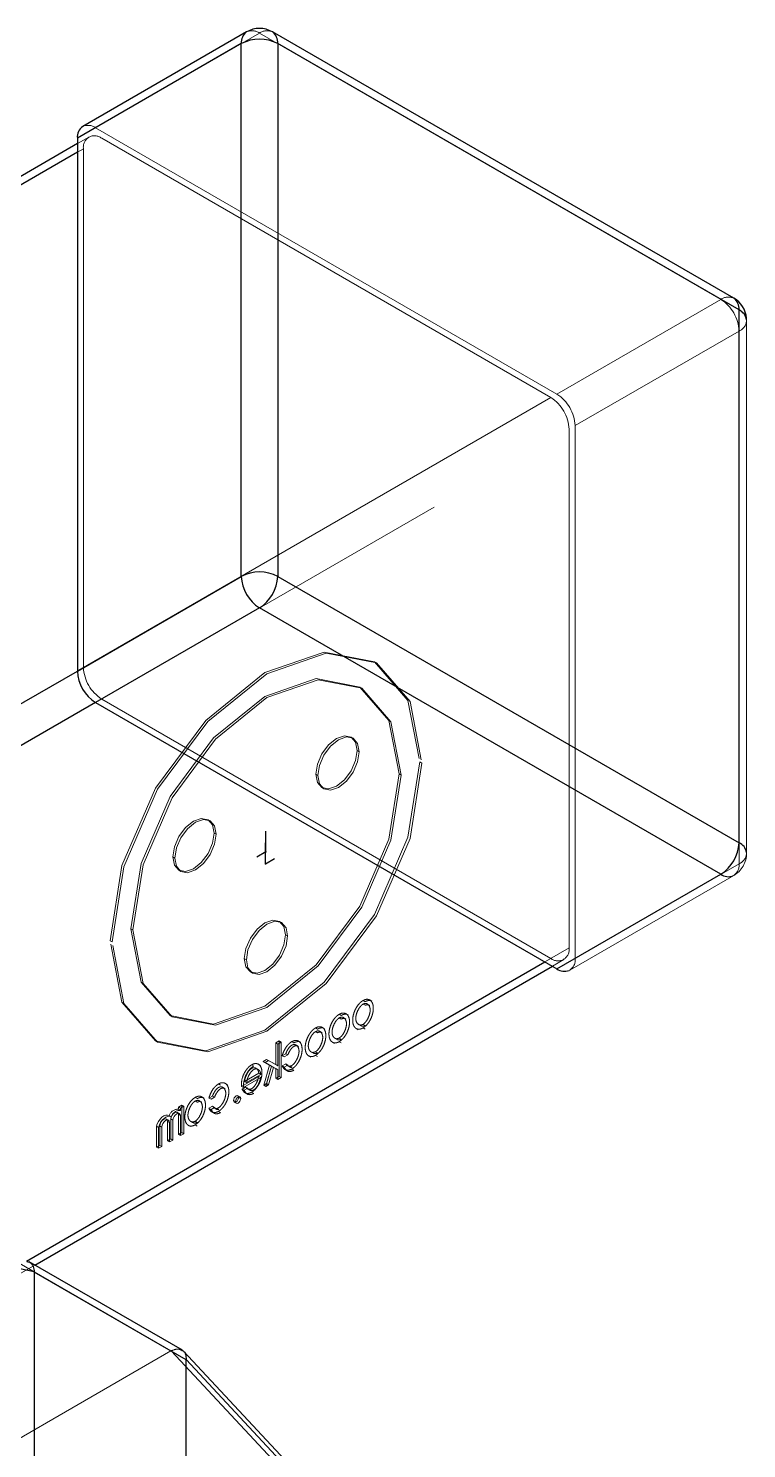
# Model space of a CAD drawing. Header units: millimetres. Extents: x 0 to 841, y 0 to 2287.
# Drawn here: x 589.044 to 590.717, y 245.657 to 248.966 of the extents above; entities that cross this region are included whole.
import ezdxf

# ---------------------------------------------------------------- set-up
doc = ezdxf.new("R2010")
doc.units = ezdxf.units.MM
doc.header["$PDSIZE"] = -1
doc.linetypes.add('HIDDEN', pattern=[1.905, 1.27, -0.635])

msp = doc.modelspace()

# ---------------------------------------------------------------- linework, layer by layer
at = {"color": 7, "linetype": 'Continuous', "lineweight": 25}
for p, q in [((589.5521, 248.9577), (589.1702, 248.7372)), ((590.6869, 248.3372), (589.6121, 248.9577)), ((589.5396, 248.9302), (589.1578, 248.7098)), ((589.5396, 247.6891), (589.5396, 248.9302)), ((589.6245, 248.9302), (589.6245, 247.6891)), ((590.6993, 248.3097), (589.6245, 248.9302)), ((589.1578, 248.7098), (589.1578, 247.4686)), ((589.1578, 248.6771), (587.7577, 247.8689)), ((589.1578, 248.6974), (587.7701, 247.8963)), ((590.6993, 247.0686), (590.6993, 248.3097)), ((589.1578, 247.4686), (589.5396, 247.6891)), ((589.6245, 247.6891), (590.6993, 247.0686)), ((589.5821, 247.6156), (589.2002, 247.3951)), ((590.6569, 246.9951), (589.5821, 247.6156)), ((587.7577, 246.6604), (589.1578, 247.4686)), ((589.2002, 247.3951), (587.8001, 246.5869)), ((589.2002, 247.3951), (590.275, 246.7747)), ((590.275, 246.7747), (590.6569, 246.9951)), ((589.0395, 246.0941), (590.2467, 246.791)), ((589.0583, 246.0847), (590.2643, 246.7809)), ((589.0573, 246.0691), (588.5004, 246.1813)), ((589.4023, 245.8861), (589.0451, 246.0923)), ((589.0574, 246.0683), (589.0574, 241.2507)), ((589.4109, 245.8642), (589.0574, 246.0683)), ((589.7187, 245.5479), (589.4047, 245.8844)), ((589.4109, 245.5835), (589.4109, 245.8642)), ((589.7027, 245.5522), (589.411, 245.8648))]:
    msp.add_line(p, q, dxfattribs=at)
at = {"color": 7, "linetype": 'HIDDEN', "lineweight": 18}
for p, q in [((589.2002, 248.7343), (589.5821, 248.9547)), ((589.5821, 248.9547), (590.6569, 248.3342)), ((587.8001, 247.8934), (589.2144, 248.7098)), ((589.1844, 248.7127), (589.1578, 248.6974)), ((590.275, 248.1138), (589.2002, 248.7343)), ((589.2144, 248.7098), (590.2609, 248.1056)), ((589.1719, 248.6853), (589.1578, 248.6771)), ((589.1719, 247.4768), (589.1719, 248.6853)), ((590.6569, 248.3342), (590.275, 248.1138)), ((590.7169, 248.2852), (590.7166, 248.2907)), ((590.7169, 247.0441), (590.7169, 248.2852)), ((590.3174, 248.0403), (590.6993, 248.2607)), ((590.6993, 248.2607), (590.6993, 247.0196)), ((590.2609, 248.1056), (588.8467, 247.2892)), ((588.8891, 247.2157), (590.3033, 248.0321)), ((590.3033, 246.8237), (590.3033, 248.0321)), ((590.3174, 246.7992), (590.3174, 248.0403)), ((589.8545, 247.4875), (589.8497, 247.4902)), ((589.1578, 247.4686), (589.1719, 247.4768)), ((589.8205, 247.4286), (589.8157, 247.4313)), ((589.2144, 247.4033), (589.2002, 247.3951)), ((589.2144, 247.4033), (590.2609, 246.7992)), ((589.8001, 247.3119), (589.7953, 247.3146)), ((589.8094, 247.2835), (589.8142, 247.2807)), ((589.9553, 247.2567), (589.9601, 247.254)), ((589.7132, 247.228), (589.718, 247.2252)), ((589.9073, 247.229), (589.9121, 247.2262)), ((589.7273, 247.1969), (589.7321, 247.1941)), ((589.467, 247.1196), (589.4621, 247.1223)), ((589.4762, 247.0912), (589.481, 247.0884)), ((589.3801, 247.0357), (589.3849, 247.0329)), ((589.3941, 247.0045), (589.399, 247.0018)), ((590.305, 246.7717), (590.6869, 246.9921)), ((590.6993, 247.0196), (590.3174, 246.7992)), ((589.2822, 246.8681), (589.287, 246.8653)), ((589.6335, 246.8826), (589.6287, 246.8853)), ((590.3033, 246.8237), (588.8891, 246.0073)), ((589.2341, 246.8404), (589.2389, 246.8376)), ((589.6428, 246.8542), (589.6476, 246.8514)), ((589.5466, 246.7987), (589.5514, 246.7959)), ((590.2467, 246.791), (590.2609, 246.7992)), ((590.2643, 246.7809), (590.2909, 246.7962)), ((589.5607, 246.7676), (589.5655, 246.7648)), ((589.8232, 246.7009), (589.828, 246.6981)), ((589.8232, 246.6926), (589.828, 246.6898)), ((589.8388, 246.6897), (589.8339, 246.6925)), ((589.8438, 246.6994), (589.8389, 246.7022)), ((589.3737, 246.6657), (589.3785, 246.663)), ((589.7679, 246.669), (589.7727, 246.6662)), ((589.7679, 246.6607), (589.7727, 246.6579)), ((589.7835, 246.6578), (589.7787, 246.6606)), ((589.7885, 246.6675), (589.7836, 246.6703)), ((589.7126, 246.6371), (589.7174, 246.6343)), ((589.7126, 246.6287), (589.7174, 246.626)), ((589.7282, 246.6259), (589.7234, 246.6286)), ((589.7332, 246.6356), (589.7284, 246.6383)), ((589.8074, 246.6358), (589.8122, 246.633)), ((589.8124, 246.6455), (589.8172, 246.6427)), ((589.8232, 246.6454), (589.828, 246.6426)), ((589.8232, 246.6371), (589.828, 246.6343)), ((589.3397, 246.6069), (589.3445, 246.6041)), ((589.6277, 246.6069), (589.6198, 246.6023)), ((589.6198, 246.6023), (589.6198, 246.5516)), ((589.6198, 246.6023), (589.6246, 246.5996)), ((589.6325, 246.6041), (589.6246, 246.5996)), ((589.6246, 246.5996), (589.6246, 246.5488)), ((589.6277, 246.5242), (589.6277, 246.6069)), ((589.6277, 246.6069), (589.6325, 246.6041)), ((589.6325, 246.5215), (589.6325, 246.6041)), ((589.6573, 246.6052), (589.6621, 246.6024)), ((589.6728, 246.594), (589.668, 246.5968)), ((589.6779, 246.6036), (589.6731, 246.6064)), ((589.7521, 246.6039), (589.7569, 246.6011)), ((589.7571, 246.6136), (589.7619, 246.6108)), ((589.7679, 246.6135), (589.7727, 246.6107)), ((589.7679, 246.6051), (589.7727, 246.6024)), ((589.5986, 246.5639), (589.5906, 246.5592)), ((589.6055, 246.5506), (589.5906, 246.5592)), ((589.5906, 246.5592), (589.5954, 246.5565)), ((589.6034, 246.5611), (589.5954, 246.5565)), ((589.6198, 246.5516), (589.5986, 246.5639)), ((589.5986, 246.5639), (589.6034, 246.5611)), ((589.6246, 246.5488), (589.6034, 246.5611)), ((589.6432, 246.5769), (589.6349, 246.5722)), ((589.6349, 246.5722), (589.6398, 246.5694)), ((589.648, 246.5742), (589.6398, 246.5694)), ((589.6432, 246.5769), (589.648, 246.5742)), ((589.6968, 246.572), (589.7016, 246.5692)), ((589.7018, 246.5817), (589.7066, 246.5789)), ((589.7126, 246.5815), (589.7174, 246.5788)), ((589.7126, 246.5732), (589.7174, 246.5704)), ((589.5805, 246.5318), (589.5472, 246.5126)), ((589.5853, 246.529), (589.552, 246.5098)), ((589.5638, 246.5512), (589.5686, 246.5484)), ((589.5724, 246.5435), (589.5711, 246.5443)), ((589.5759, 246.5415), (589.5756, 246.5417)), ((589.5844, 246.5497), (589.5796, 246.5525)), ((589.5805, 246.5318), (589.5853, 246.529)), ((589.6055, 246.5506), (589.5919, 246.5036)), ((589.6102, 246.5479), (589.5954, 246.5565)), ((589.6103, 246.5478), (589.5967, 246.5008)), ((589.5986, 246.5074), (589.6102, 246.5479)), ((589.6034, 246.5046), (589.615, 246.5451)), ((589.6055, 246.5506), (589.6102, 246.5479)), ((589.6198, 246.5423), (589.6102, 246.5479)), ((589.6102, 246.5479), (589.615, 246.5451)), ((589.6246, 246.5396), (589.615, 246.5451)), ((589.6198, 246.5516), (589.6246, 246.5488)), ((589.6198, 246.5423), (589.6198, 246.5197)), ((589.6198, 246.5423), (589.6246, 246.5396)), ((589.6246, 246.5396), (589.6246, 246.5169)), ((589.6432, 246.5532), (589.6349, 246.5485)), ((589.6349, 246.5485), (589.6398, 246.5457)), ((589.648, 246.5504), (589.6398, 246.5457)), ((589.6425, 246.5395), (589.6473, 246.5367)), ((589.6432, 246.5532), (589.648, 246.5504)), ((589.6531, 246.5481), (589.6579, 246.5454)), ((589.6573, 246.5413), (589.6621, 246.5385)), ((589.4866, 246.5066), (589.4914, 246.5038)), ((589.5021, 246.4955), (589.4973, 246.4982)), ((589.5072, 246.5051), (589.5024, 246.5079)), ((589.5802, 246.5242), (589.54, 246.501)), ((589.54, 246.501), (589.5448, 246.4982)), ((589.5497, 246.4993), (589.5415, 246.4945)), ((589.5415, 246.4945), (589.5463, 246.4918)), ((589.585, 246.5214), (589.5448, 246.4982)), ((589.5545, 246.4965), (589.5463, 246.4918)), ((589.5472, 246.5126), (589.552, 246.5098)), ((589.5497, 246.4993), (589.5545, 246.4965)), ((589.5587, 246.4941), (589.5636, 246.4913)), ((589.5802, 246.5242), (589.585, 246.5214)), ((589.5919, 246.5036), (589.5986, 246.5074)), ((589.5919, 246.5036), (589.5967, 246.5008)), ((589.5967, 246.5008), (589.6034, 246.5046)), ((589.5986, 246.5074), (589.6034, 246.5046)), ((589.6198, 246.5197), (589.6277, 246.5242)), ((589.6198, 246.5197), (589.6246, 246.5169)), ((589.6246, 246.5169), (589.6325, 246.5215)), ((589.6277, 246.5242), (589.6325, 246.5215)), ((589.4322, 246.4752), (589.437, 246.4724)), ((589.4322, 246.4669), (589.437, 246.4641)), ((589.4478, 246.464), (589.443, 246.4668)), ((589.4528, 246.4737), (589.448, 246.4765)), ((589.4725, 246.4784), (589.4643, 246.4737)), ((589.4643, 246.4737), (589.4691, 246.4709)), ((589.4773, 246.4756), (589.4691, 246.4709)), ((589.4725, 246.4784), (589.4773, 246.4756)), ((589.5214, 246.4684), (589.5262, 246.4656)), ((589.5232, 246.4645), (589.528, 246.4617)), ((589.5365, 246.4764), (589.5317, 246.4792)), ((589.5334, 246.4753), (589.5382, 246.4725)), ((589.549, 246.4856), (589.5538, 246.4828)), ((589.5638, 246.4873), (589.5686, 246.4846)), ((589.3757, 246.4303), (589.3709, 246.4331)), ((589.3715, 246.4327), (589.3763, 246.43)), ((589.3956, 246.4373), (589.3907, 246.4401)), ((589.4012, 246.4573), (589.3933, 246.4528)), ((589.3933, 246.4528), (589.3933, 246.4477)), ((589.3933, 246.4528), (589.3982, 246.45)), ((589.3933, 246.4477), (589.3982, 246.445)), ((589.3933, 246.3889), (589.3933, 246.4355)), ((589.3933, 246.4355), (589.3982, 246.4328)), ((589.406, 246.4545), (589.3982, 246.45)), ((589.3982, 246.45), (589.3982, 246.445)), ((589.3982, 246.3862), (589.3982, 246.4328)), ((589.4012, 246.4573), (589.4012, 246.3934)), ((589.4012, 246.4573), (589.406, 246.4545)), ((589.406, 246.4545), (589.406, 246.3907)), ((589.4725, 246.4547), (589.4643, 246.45)), ((589.4643, 246.45), (589.4691, 246.4472)), ((589.4773, 246.4519), (589.4691, 246.4472)), ((589.4718, 246.441), (589.4766, 246.4382)), ((589.4725, 246.4547), (589.4773, 246.4519)), ((589.4824, 246.4496), (589.4872, 246.4468)), ((589.4866, 246.4428), (589.4914, 246.44)), ((589.3422, 246.3594), (589.3422, 246.4079)), ((589.3422, 246.4079), (589.347, 246.4051)), ((589.347, 246.3567), (589.347, 246.4051)), ((589.3495, 246.3636), (589.3495, 246.4088)), ((589.3495, 246.4088), (589.3543, 246.406)), ((589.3543, 246.3608), (589.3543, 246.406)), ((589.3699, 246.4218), (589.3651, 246.4246)), ((589.3677, 246.3742), (589.3677, 246.4193)), ((589.3677, 246.4193), (589.3725, 246.4165)), ((589.3725, 246.3714), (589.3725, 246.4165)), ((589.3752, 246.3785), (589.3752, 246.4251)), ((589.3752, 246.4251), (589.38, 246.4223)), ((589.38, 246.3757), (589.38, 246.4223)), ((589.4012, 246.3934), (589.3933, 246.3889)), ((589.4012, 246.3934), (589.406, 246.3907)), ((589.4164, 246.4101), (589.4212, 246.4073)), ((589.4214, 246.4198), (589.4262, 246.417)), ((589.4322, 246.4197), (589.437, 246.4169)), ((589.4322, 246.4114), (589.437, 246.4086)), ((589.3422, 246.3594), (589.3495, 246.3636)), ((589.3422, 246.3594), (589.347, 246.3567)), ((589.347, 246.3567), (589.3543, 246.3608)), ((589.3495, 246.3636), (589.3543, 246.3608)), ((589.3752, 246.3785), (589.3677, 246.3742)), ((589.3677, 246.3742), (589.3725, 246.3714)), ((589.38, 246.3757), (589.3725, 246.3714)), ((589.3752, 246.3785), (589.38, 246.3757)), ((589.3933, 246.3889), (589.3982, 246.3862)), ((589.406, 246.3907), (589.3982, 246.3862)), ((588.8767, 245.9798), (589.0583, 246.0847)), ((589.022, 246.0887), (589.3756, 245.8846)), ((589.3756, 245.8846), (587.1836, 244.6192)), ((589.3761, 245.8849), (589.9345, 245.2866))]:
    msp.add_line(p, q, dxfattribs=at)
at = {"color": 7, "linetype": 'Continuous'}
for p, q in [((589.5971, 247.0472), (589.5971, 247.0955)), ((589.5962, 247.0197), (589.5962, 247.0681)), ((589.5962, 247.0197), (589.5962, 247.0681)), ((589.5971, 247.0472), (589.5762, 247.0351)), ((589.5962, 247.0197), (589.6171, 247.0318)), ((589.5962, 247.0197), (589.6171, 247.0318))]:
    msp.add_line(p, q, dxfattribs=at)
at = {"color": 7, "linetype": 'HIDDEN', "lineweight": 18, "flags": 128}
for points in [[(589.2341, 246.8404), (589.2615, 247.0156), (589.3397, 247.1958), (589.4567, 247.3536), (589.5947, 247.465), (589.7327, 247.5129), (589.8497, 247.4902), (589.9279, 247.4002), (589.9553, 247.2567)], [(589.2389, 246.8376), (589.2663, 247.0128), (589.3445, 247.193), (589.4615, 247.3508), (589.5995, 247.4622), (589.7375, 247.5102), (589.8545, 247.4874), (589.9327, 247.3975), (589.9601, 247.254)], [(589.2822, 246.8681), (589.306, 247.02), (589.3737, 247.1762), (589.4751, 247.3129), (589.5947, 247.4095), (589.7143, 247.451), (589.8157, 247.4313), (589.8835, 247.3533), (589.9073, 247.229)], [(589.287, 246.8653), (589.3108, 247.0172), (589.3785, 247.1734), (589.4799, 247.3102), (589.5995, 247.4067), (589.7191, 247.4483), (589.8205, 247.4286), (589.8883, 247.3506), (589.9121, 247.2262)], [(589.7132, 247.228), (589.7169, 247.2514), (589.7273, 247.2754), (589.7429, 247.2964), (589.7613, 247.3113), (589.7797, 247.3177), (589.7953, 247.3146), (589.8057, 247.3026), (589.8094, 247.2835)], [(589.718, 247.2252), (589.7217, 247.2486), (589.7321, 247.2726), (589.7477, 247.2936), (589.7661, 247.3085), (589.7845, 247.3149), (589.8001, 247.3119), (589.8105, 247.2999), (589.8142, 247.2807)], [(589.9553, 247.2567), (589.9279, 247.0815), (589.8497, 246.9013), (589.7327, 246.7435), (589.5947, 246.6321), (589.4567, 246.5841), (589.3397, 246.6069), (589.2615, 246.6968), (589.2341, 246.8404)], [(589.9601, 247.254), (589.9327, 247.0787), (589.8545, 246.8985), (589.7375, 246.7407), (589.5995, 246.6293), (589.4615, 246.5814), (589.3445, 246.6041), (589.2663, 246.6941), (589.2389, 246.8376)], [(589.8094, 247.2835), (589.8057, 247.2601), (589.7953, 247.2361), (589.7797, 247.2151), (589.7613, 247.2002), (589.7429, 247.1938), (589.7273, 247.1969), (589.7169, 247.2089), (589.7132, 247.228)], [(589.8142, 247.2807), (589.8105, 247.2574), (589.8001, 247.2333), (589.7845, 247.2123), (589.7661, 247.1974), (589.7477, 247.1911), (589.7321, 247.1941), (589.7217, 247.2061), (589.718, 247.2252)], [(589.9073, 247.229), (589.8835, 247.0771), (589.8157, 246.9209), (589.7143, 246.7842), (589.5947, 246.6876), (589.4751, 246.6461), (589.3737, 246.6658), (589.306, 246.7437), (589.2822, 246.8681)], [(589.9121, 247.2262), (589.8883, 247.0743), (589.8205, 246.9181), (589.7191, 246.7814), (589.5995, 246.6849), (589.4799, 246.6433), (589.3785, 246.663), (589.3108, 246.741), (589.287, 246.8653)], [(589.3801, 247.0357), (589.3837, 247.059), (589.3941, 247.0831), (589.4097, 247.1041), (589.4281, 247.119), (589.4465, 247.1254), (589.4621, 247.1223), (589.4726, 247.1103), (589.4762, 247.0912)], [(589.3849, 247.0329), (589.3885, 247.0563), (589.399, 247.0803), (589.4146, 247.1013), (589.433, 247.1162), (589.4514, 247.1226), (589.467, 247.1196), (589.4774, 247.1076), (589.481, 247.0884)], [(589.4762, 247.0912), (589.4726, 247.0678), (589.4621, 247.0438), (589.4465, 247.0228), (589.4281, 247.0079), (589.4097, 247.0015), (589.3941, 247.0045), (589.3837, 247.0165), (589.3801, 247.0357)], [(589.481, 247.0884), (589.4774, 247.0651), (589.467, 247.041), (589.4514, 247.02), (589.433, 247.0051), (589.4146, 246.9987), (589.399, 247.0018), (589.3885, 247.0138), (589.3849, 247.0329)], [(589.5466, 246.7987), (589.5503, 246.822), (589.5607, 246.8461), (589.5763, 246.8671), (589.5947, 246.882), (589.6131, 246.8884), (589.6287, 246.8853), (589.6391, 246.8733), (589.6428, 246.8542)], [(589.5514, 246.7959), (589.5551, 246.8193), (589.5655, 246.8433), (589.5811, 246.8643), (589.5995, 246.8792), (589.6179, 246.8856), (589.6335, 246.8826), (589.6439, 246.8706), (589.6476, 246.8514)], [(589.6428, 246.8542), (589.6391, 246.8308), (589.6287, 246.8068), (589.6131, 246.7858), (589.5947, 246.7709), (589.5763, 246.7645), (589.5607, 246.7676), (589.5503, 246.7796), (589.5466, 246.7987)], [(589.6476, 246.8514), (589.6439, 246.8281), (589.6335, 246.804), (589.6179, 246.783), (589.5995, 246.7681), (589.5811, 246.7617), (589.5655, 246.7648), (589.5551, 246.7768), (589.5514, 246.7959)], [(589.5214, 246.4684), (589.5219, 246.4713), (589.5232, 246.4743), (589.5251, 246.4769), (589.5274, 246.4788), (589.5297, 246.4796), (589.5317, 246.4792), (589.533, 246.4777), (589.5334, 246.4753)], [(589.5334, 246.4753), (589.533, 246.4724), (589.5317, 246.4694), (589.5297, 246.4667), (589.5274, 246.4649), (589.5251, 246.4641), (589.5232, 246.4645), (589.5219, 246.466), (589.5214, 246.4684)], [(589.5262, 246.4656), (589.5267, 246.4685), (589.528, 246.4715), (589.5299, 246.4741), (589.5322, 246.476), (589.5345, 246.4768), (589.5365, 246.4764), (589.5378, 246.4749), (589.5382, 246.4725)], [(589.5382, 246.4725), (589.5378, 246.4696), (589.5365, 246.4666), (589.5345, 246.464), (589.5322, 246.4621), (589.5299, 246.4613), (589.528, 246.4617), (589.5267, 246.4632), (589.5262, 246.4656)], [(589.3715, 246.4327), (589.368, 246.4341), (589.3638, 246.4339), (589.3594, 246.4322), (589.3548, 246.4291), (589.3506, 246.4247), (589.3469, 246.4195), (589.344, 246.4138), (589.3422, 246.4079)], [(589.3763, 246.43), (589.3728, 246.4313), (589.3687, 246.4311), (589.3642, 246.4294), (589.3596, 246.4263), (589.3554, 246.422), (589.3517, 246.4167), (589.3488, 246.411), (589.347, 246.4051)], [(589.3933, 246.4355), (589.3923, 246.4385), (589.3903, 246.4403), (589.3875, 246.4406), (589.3843, 246.4395), (589.3811, 246.4369), (589.3782, 246.4334), (589.3762, 246.4292), (589.3752, 246.4251)], [(589.3982, 246.4328), (589.3971, 246.4358), (589.3951, 246.4376), (589.3923, 246.4379), (589.3891, 246.4367), (589.3859, 246.4342), (589.3831, 246.4306), (589.381, 246.4265), (589.38, 246.4223)], [(589.3677, 246.4193), (589.3669, 246.4226), (589.3649, 246.4247), (589.362, 246.4251), (589.3586, 246.4239), (589.3552, 246.4212), (589.3523, 246.4175), (589.3503, 246.4131), (589.3495, 246.4088)], [(589.3725, 246.4165), (589.3717, 246.4199), (589.3697, 246.4219), (589.3668, 246.4223), (589.3634, 246.4211), (589.3601, 246.4185), (589.3572, 246.4147), (589.3551, 246.4103), (589.3543, 246.406)]]:
    msp.add_lwpolyline(points, dxfattribs=at)
at = {"color": 7, "linetype": 'Continuous', "lineweight": 25}
for centre, radius, start, end in [((589.5697, 248.9332), 0.0302, 125.698, 185.6204), ((589.5821, 248.8483), 0.0922, 62.6097, 117.3903), ((589.5821, 248.9057), 0.06, 60.0027, 119.9973), ((589.5944, 248.9332), 0.0302, 354.3796, 54.302), ((589.1878, 248.7127), 0.0302, 125.698, 185.6204), ((590.6569, 248.2852), 0.06, 5.2649, 60.0027), ((590.6692, 248.3127), 0.0302, 354.3796, 54.302), ((590.6863, 248.2816), 0.031, 10.3178, 65.2107), ((589.5821, 247.6072), 0.0922, 62.6097, 117.3903), ((589.6317, 247.6932), 0.0922, 182.6055, 237.3945), ((589.5324, 247.6932), 0.0922, 302.6055, 357.3945), ((589.2499, 247.4728), 0.0922, 182.6055, 237.3945), ((590.6072, 247.0728), 0.0922, 302.6055, 357.3945), ((590.6863, 247.0405), 0.031, 10.3178, 65.2107), ((590.6747, 247.0204), 0.031, 234.7963, 289.691), ((590.2929, 246.8), 0.031, 234.7963, 289.691)]:
    msp.add_arc(centre, radius, start, end, dxfattribs=at)
at = {"color": 7, "linetype": 'HIDDEN', "lineweight": 18}
for centre, radius, start, end in [((589.5645, 248.9302), 0.0302, 54.3818, 114.3139), ((589.5996, 248.9302), 0.0302, 65.6861, 125.6182), ((589.1826, 248.7097), 0.0302, 54.3818, 114.3139), ((589.1978, 248.6895), 0.0262, 50.7967, 189.214), ((590.6744, 248.3097), 0.0302, 65.6861, 125.6182), ((590.6072, 248.2566), 0.0922, 2.6055, 57.3945), ((590.6886, 248.2868), 0.0282, 292.2776, 0.7407), ((590.2253, 248.0361), 0.0922, 2.6055, 57.3945), ((590.2112, 248.028), 0.0922, 2.6055, 57.3945), ((589.264, 247.481), 0.0922, 182.6055, 237.3945), ((590.6569, 247.0441), 0.06, 299.9973, 0), ((590.6886, 247.0457), 0.0282, 292.2776, 0.7407), ((590.6706, 247.0162), 0.0289, 300.2638, 6.7169), ((590.2774, 246.8195), 0.0262, 230.7967, 9.214), ((590.2895, 246.7954), 0.0282, 299.2639, 7.7168), ((589.3921, 246.426), 0.0217, 86.7937, 162.0245), ((589.3969, 246.4233), 0.0217, 86.7937, 162.0245)]:
    msp.add_arc(centre, radius, start, end, dxfattribs=at)
for points, knots in [([(589.8232, 246.6371), (589.8217, 246.6363), (589.8185, 246.6347), (589.8135, 246.6339), (589.8082, 246.6348), (589.8034, 246.6385), (589.7999, 246.6453), (589.7987, 246.6549), (589.7999, 246.6658), (589.8034, 246.6766), (589.8082, 246.6859), (589.8135, 246.6929), (589.8185, 246.6979), (589.8217, 246.7), (589.8232, 246.7009)], [0, 0, 0, 0, 0.053784, 0.117806, 0.194259, 0.284674, 0.388205, 0.5, 0.611795, 0.715326, 0.805741, 0.882194, 0.946216, 1, 1, 1, 1]), ([(589.8232, 246.6454), (589.821, 246.6446), (589.8165, 246.643), (589.8112, 246.6458), (589.8074, 246.651), (589.8058, 246.659), (589.8074, 246.6687), (589.8112, 246.6784), (589.8165, 246.6873), (589.821, 246.6909), (589.8232, 246.6926)], [0, 0, 0, 0, 0.111736, 0.23533, 0.367087, 0.5, 0.632913, 0.76467, 0.888264, 1, 1, 1, 1]), ([(589.8232, 246.7009), (589.8246, 246.7017), (589.8278, 246.7033), (589.8328, 246.7041), (589.8381, 246.7031), (589.8429, 246.6994), (589.8464, 246.6926), (589.8476, 246.6831), (589.8464, 246.6721), (589.8429, 246.6613), (589.8381, 246.6521), (589.8328, 246.645), (589.8278, 246.6401), (589.8246, 246.638), (589.8232, 246.6371)], [0, 0, 0, 0, 0.0537844, 0.1178061, 0.1942591, 0.2846742, 0.3882046, 0.5, 0.6117954, 0.7153258, 0.8057409, 0.8821939, 0.9462156, 1, 1, 1, 1]), ([(589.8232, 246.6926), (589.8253, 246.6934), (589.8298, 246.695), (589.8351, 246.6922), (589.8389, 246.6869), (589.8405, 246.679), (589.8389, 246.6693), (589.8351, 246.6596), (589.8298, 246.6507), (589.8253, 246.6471), (589.8232, 246.6454)], [0, 0, 0, 0, 0.111736, 0.23533, 0.367087, 0.5, 0.632913, 0.76467, 0.888264, 1, 1, 1, 1]), ([(589.828, 246.6981), (589.8294, 246.6989), (589.8326, 246.7005), (589.8376, 246.7012), (589.8415, 246.7009), (589.8432, 246.6995), (589.8436, 246.6992)], [0, 0, 0, 0, 0.247731, 0.542616, 0.894759, 1, 1, 1, 1]), ([(589.828, 246.6898), (589.8301, 246.6906), (589.8343, 246.6922), (589.8372, 246.6904), (589.8386, 246.6895)], [0, 0, 0, 0, 0.519668, 1, 1, 1, 1]), ([(589.7679, 246.6051), (589.7664, 246.6044), (589.7632, 246.6028), (589.7582, 246.602), (589.7529, 246.6029), (589.7481, 246.6066), (589.7447, 246.6134), (589.7434, 246.6229), (589.7447, 246.6339), (589.7481, 246.6447), (589.7529, 246.654), (589.7582, 246.661), (589.7632, 246.666), (589.7664, 246.6681), (589.7679, 246.669)], [0, 0, 0, 0, 0.0537844, 0.1178061, 0.1942591, 0.2846742, 0.3882046, 0.5, 0.6117954, 0.7153258, 0.8057409, 0.8821939, 0.9462156, 1, 1, 1, 1]), ([(589.7679, 246.6135), (589.7657, 246.6127), (589.7612, 246.6111), (589.7559, 246.6139), (589.7521, 246.6191), (589.7505, 246.627), (589.7521, 246.6368), (589.7559, 246.6464), (589.7612, 246.6554), (589.7657, 246.659), (589.7679, 246.6607)], [0, 0, 0, 0, 0.111736, 0.23533, 0.367087, 0.5, 0.632913, 0.76467, 0.888264, 1, 1, 1, 1]), ([(589.7679, 246.669), (589.7693, 246.6697), (589.7725, 246.6713), (589.7775, 246.6722), (589.7828, 246.6712), (589.7876, 246.6675), (589.7911, 246.6607), (589.7923, 246.6512), (589.7911, 246.6402), (589.7876, 246.6294), (589.7828, 246.6201), (589.7775, 246.6131), (589.7725, 246.6082), (589.7693, 246.6061), (589.7679, 246.6051)], [0, 0, 0, 0, 0.0537844, 0.1178061, 0.1942591, 0.2846742, 0.3882046, 0.5, 0.6117954, 0.7153258, 0.8057409, 0.8821939, 0.9462156, 1, 1, 1, 1]), ([(589.7679, 246.6607), (589.77, 246.6614), (589.7745, 246.6631), (589.7798, 246.6603), (589.7836, 246.655), (589.7852, 246.6471), (589.7836, 246.6373), (589.7798, 246.6277), (589.7745, 246.6188), (589.77, 246.6152), (589.7679, 246.6135)], [0, 0, 0, 0, 0.1117359, 0.23533, 0.3670868, 0.5, 0.6329132, 0.76467, 0.8882641, 1, 1, 1, 1]), ([(589.7727, 246.6662), (589.7741, 246.667), (589.7773, 246.6686), (589.7823, 246.6693), (589.7862, 246.669), (589.7879, 246.6676), (589.7883, 246.6672)], [0, 0, 0, 0, 0.2477313, 0.5426157, 0.8947586, 1, 1, 1, 1]), ([(589.7727, 246.6579), (589.7748, 246.6587), (589.779, 246.6603), (589.7819, 246.6584), (589.7834, 246.6576)], [0, 0, 0, 0, 0.519668, 1, 1, 1, 1]), ([(589.7126, 246.5732), (589.7111, 246.5725), (589.7079, 246.5709), (589.7029, 246.57), (589.6976, 246.571), (589.6928, 246.5747), (589.6894, 246.5815), (589.6881, 246.591), (589.6894, 246.602), (589.6928, 246.6128), (589.6976, 246.6221), (589.7029, 246.6291), (589.7079, 246.6341), (589.7111, 246.6361), (589.7126, 246.6371)], [0, 0, 0, 0, 0.053784, 0.117806, 0.194259, 0.284674, 0.388205, 0.5, 0.611795, 0.715326, 0.805741, 0.882194, 0.946216, 1, 1, 1, 1]), ([(589.7126, 246.5815), (589.7104, 246.5808), (589.7059, 246.5792), (589.7006, 246.582), (589.6968, 246.5872), (589.6952, 246.5951), (589.6968, 246.6049), (589.7006, 246.6145), (589.7059, 246.6234), (589.7104, 246.627), (589.7126, 246.6287)], [0, 0, 0, 0, 0.111736, 0.23533, 0.367087, 0.5, 0.632913, 0.76467, 0.888264, 1, 1, 1, 1]), ([(589.7126, 246.6371), (589.714, 246.6378), (589.7172, 246.6394), (589.7222, 246.6403), (589.7275, 246.6393), (589.7323, 246.6356), (589.7358, 246.6288), (589.737, 246.6193), (589.7358, 246.6083), (589.7323, 246.5975), (589.7275, 246.5882), (589.7222, 246.5812), (589.7172, 246.5762), (589.714, 246.5742), (589.7126, 246.5732)], [0, 0, 0, 0, 0.0537844, 0.1178061, 0.1942591, 0.2846742, 0.3882046, 0.5, 0.6117954, 0.7153258, 0.8057409, 0.8821939, 0.9462156, 1, 1, 1, 1]), ([(589.7126, 246.6287), (589.7147, 246.6295), (589.7192, 246.6311), (589.7245, 246.6283), (589.7283, 246.6231), (589.7299, 246.6152), (589.7283, 246.6054), (589.7245, 246.5958), (589.7192, 246.5868), (589.7147, 246.5833), (589.7126, 246.5815)], [0, 0, 0, 0, 0.111736, 0.23533, 0.367087, 0.5, 0.632913, 0.76467, 0.888264, 1, 1, 1, 1]), ([(589.7174, 246.6343), (589.7188, 246.635), (589.722, 246.6367), (589.727, 246.6374), (589.7309, 246.6371), (589.7326, 246.6357), (589.733, 246.6353)], [0, 0, 0, 0, 0.2477313, 0.5426157, 0.8947586, 1, 1, 1, 1]), ([(589.7174, 246.626), (589.7195, 246.6268), (589.7237, 246.6284), (589.7266, 246.6265), (589.7281, 246.6256)], [0, 0, 0, 0, 0.519668, 1, 1, 1, 1]), ([(589.828, 246.6426), (589.8258, 246.6418), (589.8216, 246.6402), (589.8187, 246.6421), (589.8173, 246.6429)], [0, 0, 0, 0, 0.519668, 1, 1, 1, 1]), ([(589.6349, 246.5722), (589.6361, 246.576), (589.6385, 246.5835), (589.6445, 246.5934), (589.651, 246.6009), (589.6552, 246.6038), (589.6573, 246.6052)], [0, 0, 0, 0, 0.289345, 0.578702, 0.796119, 1, 1, 1, 1]), ([(589.6432, 246.5769), (589.6443, 246.5796), (589.6464, 246.5848), (589.6511, 246.5916), (589.6564, 246.5968), (589.6619, 246.5988), (589.6667, 246.5979), (589.6707, 246.5948), (589.6734, 246.5898), (589.6745, 246.5831), (589.6734, 246.5752), (589.6707, 246.5671), (589.6667, 246.5594), (589.6619, 246.553), (589.6564, 246.5486), (589.6511, 246.5477), (589.6464, 246.5492), (589.6443, 246.5519), (589.6432, 246.5532)], [0, 0, 0, 0, 0.06591, 0.127752, 0.184575, 0.240344, 0.300579, 0.365486, 0.4327, 0.5, 0.5673, 0.634514, 0.699421, 0.759656, 0.815425, 0.872248, 0.93409, 1, 1, 1, 1]), ([(589.648, 246.5742), (589.6491, 246.5768), (589.6512, 246.582), (589.6559, 246.5888), (589.6612, 246.5941), (589.6667, 246.596), (589.6705, 246.5956), (589.6722, 246.5942), (589.6726, 246.5938)], [0, 0, 0, 0, 0.203733, 0.394894, 0.570539, 0.742926, 0.929119, 1, 1, 1, 1]), ([(589.6573, 246.6052), (589.6587, 246.6059), (589.6619, 246.6075), (589.6669, 246.6083), (589.6722, 246.6074), (589.677, 246.6037), (589.6805, 246.5969), (589.6817, 246.5874), (589.6805, 246.5764), (589.677, 246.5656), (589.6722, 246.5563), (589.6669, 246.5493), (589.6619, 246.5443), (589.6587, 246.5422), (589.6573, 246.5413)], [0, 0, 0, 0, 0.053784, 0.117806, 0.194259, 0.284674, 0.388205, 0.5, 0.611795, 0.715326, 0.805741, 0.882194, 0.946216, 1, 1, 1, 1]), ([(589.6621, 246.6024), (589.6635, 246.6031), (589.6667, 246.6047), (589.6717, 246.6055), (589.6756, 246.6051), (589.6773, 246.6037), (589.6777, 246.6034)], [0, 0, 0, 0, 0.247731, 0.542616, 0.894759, 1, 1, 1, 1]), ([(589.7727, 246.6107), (589.7705, 246.6099), (589.7663, 246.6083), (589.7634, 246.6101), (589.762, 246.611)], [0, 0, 0, 0, 0.519668, 1, 1, 1, 1]), ([(589.7174, 246.5788), (589.7152, 246.5779), (589.711, 246.5764), (589.7081, 246.5782), (589.7067, 246.5791)], [0, 0, 0, 0, 0.519668, 1, 1, 1, 1]), ([(589.54, 246.501), (589.54, 246.5059), (589.5399, 246.5159), (589.5455, 246.5307), (589.5523, 246.5411), (589.558, 246.5473), (589.5619, 246.55), (589.5638, 246.5512)], [0, 0, 0, 0, 0.284269, 0.585299, 0.73536, 0.873926, 1, 1, 1, 1]), ([(589.5448, 246.4982), (589.5448, 246.5031), (589.5447, 246.5131), (589.5504, 246.528), (589.5571, 246.5383), (589.5628, 246.5446), (589.5668, 246.5472), (589.5686, 246.5484)], [0, 0, 0, 0, 0.284269, 0.585299, 0.73536, 0.873926, 1, 1, 1, 1]), ([(589.5472, 246.5126), (589.5477, 246.5155), (589.5488, 246.5214), (589.5527, 246.5303), (589.5577, 246.538), (589.5638, 246.5435), (589.5699, 246.545), (589.5749, 246.5431), (589.5789, 246.5388), (589.5799, 246.5342), (589.5805, 246.5318)], [0, 0, 0, 0, 0.133809, 0.265222, 0.38803, 0.5, 0.61197, 0.734778, 0.866191, 1, 1, 1, 1]), ([(589.552, 246.5098), (589.5525, 246.5128), (589.5536, 246.5186), (589.5575, 246.5275), (589.5625, 246.5352), (589.5686, 246.5408), (589.5747, 246.5422), (589.5797, 246.5403), (589.5837, 246.536), (589.5847, 246.5314), (589.5853, 246.529)], [0, 0, 0, 0, 0.133809, 0.265222, 0.38803, 0.5, 0.61197, 0.734778, 0.866191, 1, 1, 1, 1]), ([(589.5638, 246.5512), (589.5653, 246.5519), (589.5685, 246.5536), (589.5735, 246.5544), (589.5787, 246.5534), (589.5836, 246.5497), (589.587, 246.5429), (589.5883, 246.5334), (589.587, 246.5224), (589.5836, 246.5116), (589.5787, 246.5024), (589.5735, 246.4953), (589.5685, 246.4904), (589.5653, 246.4883), (589.5638, 246.4873)], [0, 0, 0, 0, 0.053784, 0.117806, 0.194259, 0.284674, 0.388205, 0.5, 0.611795, 0.715326, 0.805741, 0.882194, 0.946216, 1, 1, 1, 1]), ([(589.6573, 246.5413), (589.6546, 246.5401), (589.6492, 246.5377), (589.6404, 246.5391), (589.637, 246.5449), (589.6349, 246.5485)], [0, 0, 0, 0, 0.262326, 0.545229, 1, 1, 1, 1]), ([(589.6621, 246.5385), (589.6595, 246.5374), (589.654, 246.5349), (589.6452, 246.5363), (589.6418, 246.5421), (589.6398, 246.5457)], [0, 0, 0, 0, 0.262326, 0.545229, 1, 1, 1, 1]), ([(589.6579, 246.5457), (589.6573, 246.5455), (589.6549, 246.5449), (589.6513, 246.5465), (589.6491, 246.5491), (589.648, 246.5504)], [0, 0, 0, 0, 0.134178, 0.553306, 1, 1, 1, 1]), ([(589.4643, 246.4737), (589.4654, 246.4774), (589.4678, 246.485), (589.4738, 246.4949), (589.4803, 246.5024), (589.4845, 246.5052), (589.4866, 246.5066)], [0, 0, 0, 0, 0.289345, 0.578702, 0.796119, 1, 1, 1, 1]), ([(589.4725, 246.4784), (589.4736, 246.4811), (589.4758, 246.4862), (589.4804, 246.4931), (589.4857, 246.4983), (589.4912, 246.5003), (589.496, 246.4994), (589.5, 246.4963), (589.5027, 246.4913), (589.5038, 246.4846), (589.5027, 246.4767), (589.5, 246.4685), (589.496, 246.4609), (589.4912, 246.4545), (589.4857, 246.4501), (589.4804, 246.4491), (589.4758, 246.4507), (589.4736, 246.4533), (589.4725, 246.4547)], [0, 0, 0, 0, 0.06591, 0.127752, 0.184575, 0.240344, 0.300579, 0.365486, 0.4327, 0.5, 0.5673, 0.634514, 0.699421, 0.759656, 0.815425, 0.872248, 0.93409, 1, 1, 1, 1]), ([(589.4773, 246.4756), (589.4784, 246.4783), (589.4806, 246.4834), (589.4852, 246.4903), (589.4905, 246.4955), (589.496, 246.4974), (589.4999, 246.497), (589.5015, 246.4956), (589.5019, 246.4952)], [0, 0, 0, 0, 0.203733, 0.394894, 0.570539, 0.742926, 0.929119, 1, 1, 1, 1]), ([(589.4866, 246.5066), (589.488, 246.5074), (589.4912, 246.509), (589.4962, 246.5098), (589.5015, 246.5088), (589.5063, 246.5051), (589.5098, 246.4983), (589.5111, 246.4888), (589.5098, 246.4778), (589.5063, 246.467), (589.5015, 246.4578), (589.4962, 246.4507), (589.4912, 246.4458), (589.488, 246.4437), (589.4866, 246.4428)], [0, 0, 0, 0, 0.053784, 0.117806, 0.194259, 0.284674, 0.388205, 0.5, 0.611795, 0.715326, 0.805741, 0.882194, 0.946216, 1, 1, 1, 1]), ([(589.5638, 246.4873), (589.5612, 246.4862), (589.5557, 246.4837), (589.5469, 246.4852), (589.5436, 246.491), (589.5415, 246.4945)], [0, 0, 0, 0, 0.262326, 0.54523, 1, 1, 1, 1]), ([(589.5686, 246.4846), (589.566, 246.4834), (589.5605, 246.481), (589.5517, 246.4824), (589.5484, 246.4882), (589.5463, 246.4918)], [0, 0, 0, 0, 0.262326, 0.54523, 1, 1, 1, 1]), ([(589.5802, 246.5242), (589.5789, 246.5192), (589.577, 246.5118), (589.5714, 246.5028), (589.5668, 246.4974), (589.5616, 246.4942), (589.5569, 246.4939), (589.5527, 246.4955), (589.5507, 246.498), (589.5497, 246.4993)], [0, 0, 0, 0, 0.267845, 0.395145, 0.51294, 0.624534, 0.740912, 0.866836, 1, 1, 1, 1]), ([(589.585, 246.5214), (589.5837, 246.5164), (589.5818, 246.509), (589.5762, 246.5), (589.5716, 246.4946), (589.5665, 246.4915), (589.5617, 246.4911), (589.5575, 246.4927), (589.5555, 246.4952), (589.5545, 246.4965)], [0, 0, 0, 0, 0.267845, 0.395145, 0.51294, 0.624534, 0.740912, 0.866836, 1, 1, 1, 1]), ([(589.4322, 246.4114), (589.4307, 246.4106), (589.4275, 246.409), (589.4225, 246.4082), (589.4173, 246.4091), (589.4124, 246.4128), (589.409, 246.4196), (589.4077, 246.4292), (589.409, 246.4401), (589.4124, 246.4509), (589.4173, 246.4602), (589.4225, 246.4672), (589.4275, 246.4722), (589.4307, 246.4743), (589.4322, 246.4752)], [0, 0, 0, 0, 0.053784, 0.117806, 0.194259, 0.284674, 0.388205, 0.5, 0.611795, 0.715326, 0.805741, 0.882194, 0.946216, 1, 1, 1, 1]), ([(589.4322, 246.4197), (589.43, 246.4189), (589.4255, 246.4173), (589.4202, 246.4201), (589.4164, 246.4253), (589.4148, 246.4333), (589.4164, 246.443), (589.4202, 246.4527), (589.4255, 246.4616), (589.43, 246.4652), (589.4322, 246.4669)], [0, 0, 0, 0, 0.111736, 0.23533, 0.367087, 0.5, 0.632913, 0.76467, 0.888264, 1, 1, 1, 1]), ([(589.4322, 246.4752), (589.4336, 246.4759), (589.4368, 246.4776), (589.4418, 246.4784), (589.4471, 246.4774), (589.4519, 246.4737), (589.4554, 246.4669), (589.4567, 246.4574), (589.4554, 246.4464), (589.4519, 246.4356), (589.4471, 246.4264), (589.4418, 246.4193), (589.4368, 246.4144), (589.4336, 246.4123), (589.4322, 246.4114)], [0, 0, 0, 0, 0.053784, 0.117806, 0.194259, 0.284674, 0.388205, 0.5, 0.611795, 0.715326, 0.805741, 0.882194, 0.946216, 1, 1, 1, 1]), ([(589.4322, 246.4669), (589.4343, 246.4677), (589.4388, 246.4693), (589.4441, 246.4665), (589.448, 246.4612), (589.4495, 246.4533), (589.448, 246.4435), (589.4441, 246.4339), (589.4388, 246.425), (589.4343, 246.4214), (589.4322, 246.4197)], [0, 0, 0, 0, 0.111736, 0.23533, 0.367087, 0.5, 0.632913, 0.76467, 0.888264, 1, 1, 1, 1]), ([(589.437, 246.4724), (589.4384, 246.4732), (589.4416, 246.4748), (589.4466, 246.4755), (589.4505, 246.4752), (589.4522, 246.4738), (589.4526, 246.4735)], [0, 0, 0, 0, 0.247731, 0.542616, 0.894759, 1, 1, 1, 1]), ([(589.437, 246.4641), (589.4392, 246.4649), (589.4433, 246.4665), (589.4463, 246.4647), (589.4477, 246.4638)], [0, 0, 0, 0, 0.519668, 1, 1, 1, 1]), ([(589.4866, 246.4428), (589.484, 246.4416), (589.4785, 246.4392), (589.4697, 246.4406), (589.4663, 246.4464), (589.4643, 246.45)], [0, 0, 0, 0, 0.262326, 0.545229, 1, 1, 1, 1]), ([(589.4914, 246.44), (589.4888, 246.4388), (589.4833, 246.4364), (589.4745, 246.4378), (589.4711, 246.4436), (589.4691, 246.4472)], [0, 0, 0, 0, 0.262326, 0.545229, 1, 1, 1, 1]), ([(589.4873, 246.4472), (589.4867, 246.447), (589.4842, 246.4463), (589.4806, 246.448), (589.4784, 246.4506), (589.4773, 246.4519)], [0, 0, 0, 0, 0.134178, 0.553306, 1, 1, 1, 1]), ([(589.437, 246.4169), (589.4348, 246.4161), (589.4306, 246.4145), (589.4277, 246.4164), (589.4263, 246.4172)], [0, 0, 0, 0, 0.519668, 1, 1, 1, 1]), ([(589.3756, 245.8846), (589.3757, 245.8847), (589.3759, 245.8848), (589.3761, 245.8849), (589.3761, 245.8849)], [0, 0, 0, 0, 0.559524, 1, 1, 1, 1]), ([(589.3761, 245.8849), (589.3815, 245.8869), (589.3915, 245.8906), (589.3983, 245.8872), (589.4014, 245.8857)], [0, 0, 0, 0, 0.542026, 1, 1, 1, 1])]:
    msp.add_open_spline(points, degree=3, knots=knots, dxfattribs=at)
at = {"color": 7, "linetype": 'Continuous', "lineweight": 25}
for points, knots in [([(589.0403, 246.0928), (589.043, 246.0923), (589.049, 246.0913), (589.055, 246.0822), (589.0566, 246.0733), (589.0573, 246.0691)], [0, 0, 0, 0, 0.29544, 0.660394, 1, 1, 1, 1]), ([(589.0574, 246.0683), (589.0574, 246.0685), (589.0574, 246.0687), (589.0574, 246.069), (589.0573, 246.0691)], [0, 0, 0, 0, 0.559429, 1, 1, 1, 1]), ([(589.4014, 245.8857), (589.4023, 245.8854), (589.4067, 245.8843), (589.4104, 245.8768), (589.4108, 245.8687), (589.411, 245.8648)], [0, 0, 0, 0, 0.124912, 0.578417, 1, 1, 1, 1]), ([(589.411, 245.8648), (589.411, 245.8647), (589.4109, 245.8645), (589.4109, 245.8643), (589.4109, 245.8642)], [0, 0, 0, 0, 0.560423, 1, 1, 1, 1])]:
    msp.add_open_spline(points, degree=3, knots=knots, dxfattribs=at)
at = {"color": 7, "linetype": 'Continuous'}
for p in [(589.5971, 247.0472), (589.5962, 247.0197), (589.5962, 247.0197)]:
    msp.add_point(p, dxfattribs=at)

doc.saveas('drawing.dxf')
